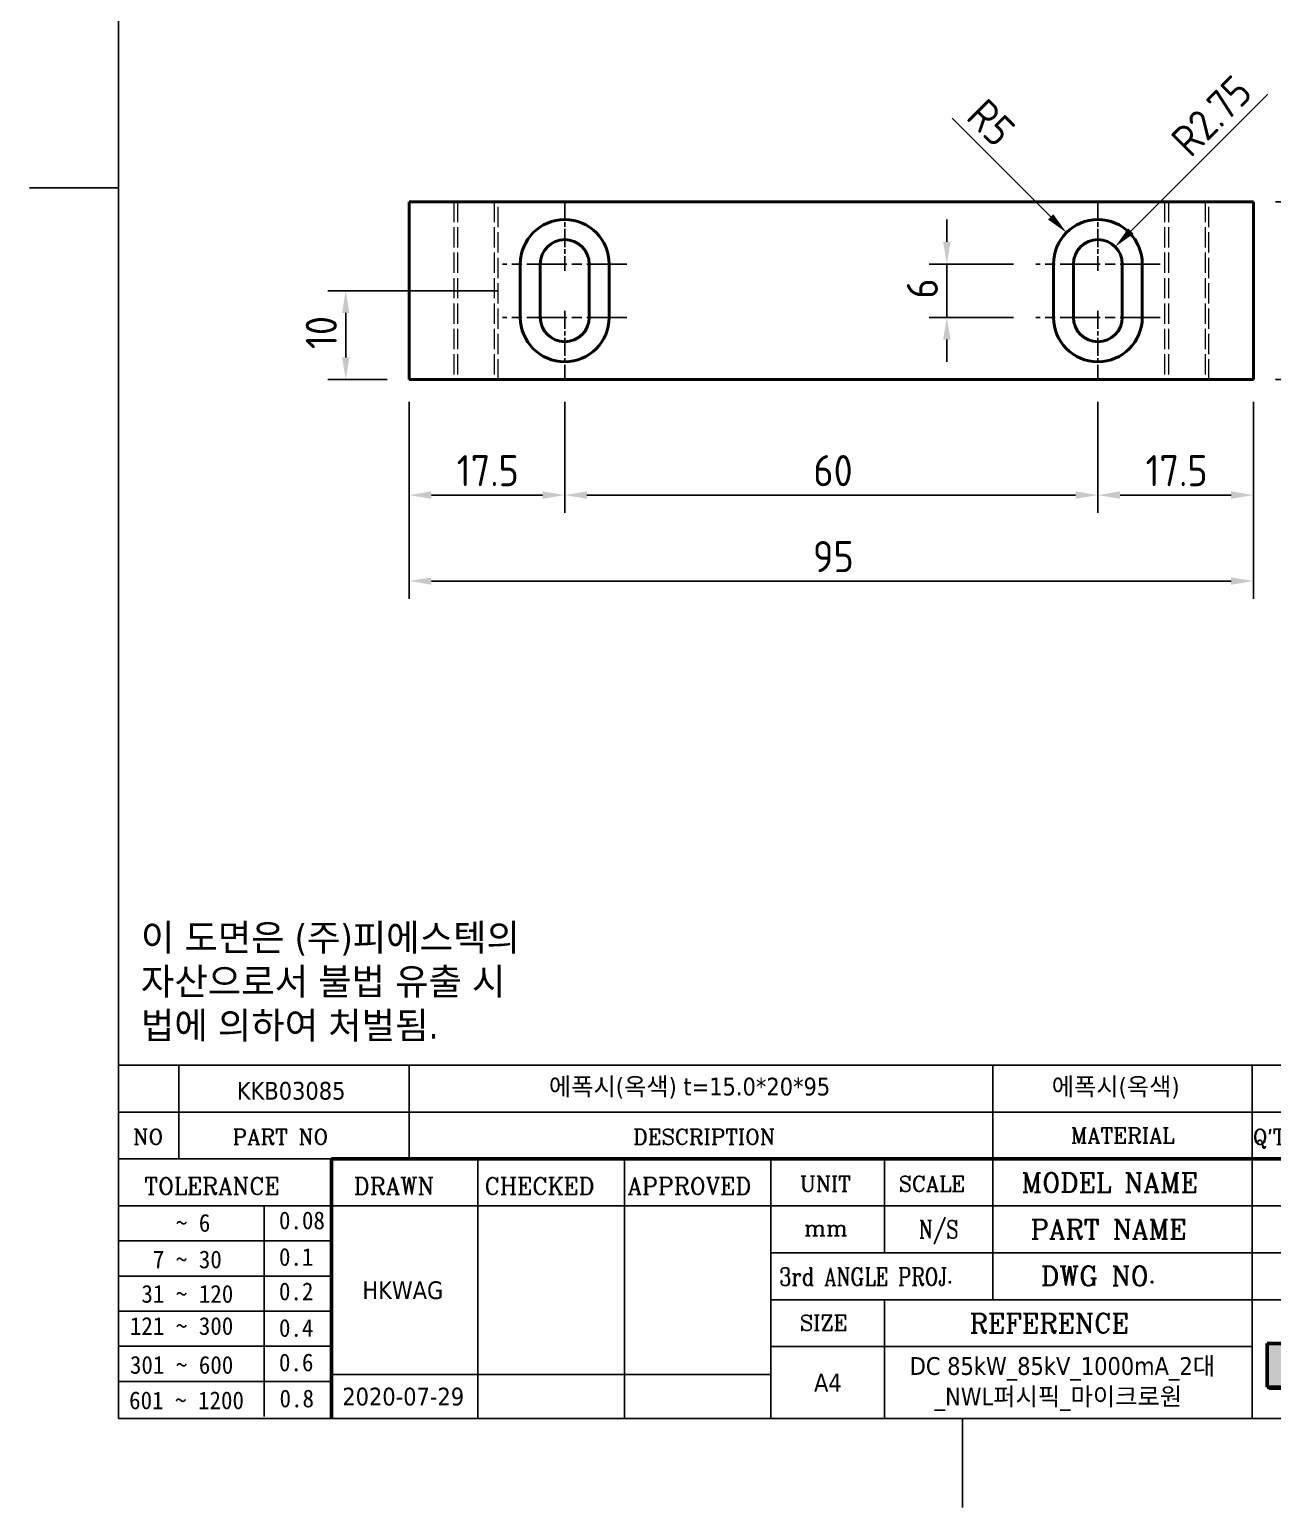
# Model space of a CAD drawing. Header units: millimetres. Extents: x 0 to 210, y 0 to 297.
# Drawn here: x 0 to 139.9, y 0 to 166.3 of the extents above; entities that cross this region are included whole.
import ezdxf
from ezdxf.enums import TextEntityAlignment as Align

# ---------------------------------------------------------------- set-up
doc = ezdxf.new("R2010")
doc.units = ezdxf.units.MM
doc.linetypes.add('CHAIN', pattern=[0.35429999999999995, 0.2362, -0.0295, 0.0591, -0.0295])
doc.linetypes.add('DASHED', pattern=[0.2067, 0.1654, -0.0413])
doc.layers.get('0').update_dxf_attribs({"color": 3, "lineweight": 25})
for name, color, linetype, lineweight in [('가려진 것(ISO)', 2, 'DASHED', 18), ('가시적인 것(ISO)', 3, 'Continuous', 40), ('경계(ISO)', 7, 'Continuous', 25), ('기호(ISO)', 5, 'Continuous', 25), ('제목(ISO)', 5, 'Continuous', 50), ('중심 표식(ISO)', 1, 'Continuous', 25), ('치수(ISO)', 2, 'Continuous', 25)]:
    doc.layers.add(name, color=color, linetype=linetype, lineweight=lineweight)
doc.styles.add('HAN_291', font='')
doc.styles.add('RC_284', font='ROMANC.shx')
doc.styles.add('RC_287', font='ROMANC.shx')
doc.styles.add('RC_292', font='ROMANC.shx')
doc.styles.add('문자 텍스트_PSTEK_POSCO', font='isocp.shx')
doc.styles.add('치수 텍스트_PSTEK_POSCO', font='isocp.shx')
doc.styles.add('텍스트 스타일198', font='tahoma.ttf')
doc.styles.add('텍스트 스타일333', font='ROMANC.shx', dxfattribs={"width": 0.800000011920929})
doc.styles.get('HAN_291').set_extended_font_data('GulimChe')
doc.dimstyles.new('치수_PSTEK_POSCO', dxfattribs={"dimtxt": 3.5, "dimasz": 2.5, "dimexe": 2, "dimexo": 2.5, "dimgap": 1, "dimtad": 1, "dimrnd": 1e-08, "dimdsep": 46, "dimtxsty": '치수 텍스트_PSTEK_POSCO', "dimcen": 0.09, "dimdle": 10, "dimclrd": 7, "dimclre": 7, "dimclrt": 2, "dimadec": 1, "dimazin": 2, "dimtfac": 1, "dimtmove": 0, "dimatfit": 3, "dimfxl": 0, "dimtolj": 1, "dimlwd": -1, "dimlwe": -1, "dimarcsym": 0})

# ---------------------------------------------------------------- blocks, each defined once
blk = doc.blocks.new('경계 Default Border')
at = {"layer": '경계(ISO)', "flags": 128}
for points in [[(10, 10), (10, 287.0000076293945)], [(0, 148.5000038146973), (10, 148.5000038146973)], [(105, 0), (105, 10)]]:
    blk.add_lwpolyline(points, dxfattribs=at)
blk = doc.blocks.new('제목 블록 PSTEK')
h = blk.add_hatch(color=1)
edge = h.paths.add_edge_path(flags=0)
edge.add_line((314.2242174273352, 19.60711530335299), (314.2242174273352, 17.00126995915134))
edge.add_line((314.2242174273352, 17.00126995915134), (314.3485873187598, 17.00126995915134))
edge.add_arc((314.3485873187598, 17.6527312952023), 0.6514613360509371, 270, 360)
edge.add_line((315.0000486548106, 17.6527312952023), (315.0000486548106, 18.95565396730211))
edge.add_arc((314.3485873187598, 18.95565396730212), 0.6514613360508712, 0, 90)
edge.add_line((314.3485873187598, 19.60711530335299), (314.2242174273352, 19.60711530335299))
edge = h.paths.add_edge_path()
edge.add_arc((314.9847713324306, 18.28938669179658), 1.969189947606664, 269.9999999999959, 450)
edge.add_line((314.9847713324306, 20.25857663940318), (311.7664314776902, 20.25857663940324))
edge.add_line((311.7664314776902, 20.25857663940324), (311.7664314776902, 15.3430047401139))
edge.add_line((311.7664314776902, 15.3430047401139), (314.2242174273352, 15.3430047401139))
edge.add_line((314.2242174273352, 15.3430047401139), (314.2242174273352, 16.32019674418991))
edge.add_line((314.2242174273352, 16.32019674418991), (314.9847713324307, 16.32019674418991))
h = blk.add_hatch(color=252)
edge = h.paths.add_edge_path()
edge.add_arc((314.9847713324309, 18.28938669179657), 1.969189947606666, 270, 406.8278729790604)
edge.add_arc((315.1624426058984, 18.1413272972396), 1.969189947606962, -90, 53.560984836317004, ccw=False)
edge.add_line((315.1624426058984, 16.17213734963263), (314.4018887008024, 16.17213734963263))
edge.add_line((314.4018887008024, 16.17213734963263), (314.4018887008024, 15.19494534555726))
edge.add_line((314.4018887008024, 15.19494534555726), (311.9441027511573, 15.19494534555726))
edge.add_line((311.9441027511573, 15.19494534555726), (311.9441027511573, 15.3430047401139))
edge.add_line((311.9441027511573, 15.3430047401139), (314.2242174273352, 15.3430047401139))
edge.add_line((314.2242174273352, 15.3430047401139), (314.2242174273352, 16.32019674418991))
edge.add_line((314.2242174273352, 16.32019674418991), (314.9847713324309, 16.32019674418991))
at = {"color": 180}
for p, q in [((182.475792979055, 11.79100474011392), (182.4757929790549, 51.56524660363496)), ((182.4757929790549, 51.56524660363496), (372.4757929537551, 51.56524660363496)), ((189.2651435055721, 51.56524660363496), (189.2651435055722, 41.00524660363494)), ((215.2152739891528, 41.00524660363494), (215.2152739891528, 51.56524660363496)), ((280.8758854511282, 51.56524660363496), (280.8758854511282, 41.00524660363494)), ((310.0881549537552, 51.56524660363496), (310.0881549537553, 41.00524660363494)), ((182.475792979055, 46.2852466036349), (372.4757929537551, 46.28524660363492)), ((182.475792979055, 41.00524660363493), (206.451475290024, 41.00524660363493)), ((222.9401812389276, 11.79100474011392), (222.9401812389276, 41.00524660363494)), ((239.4288871878316, 11.79100474011392), (239.4288871878316, 41.00524660363494)), ((255.9175931367356, 11.79100474011392), (255.9175931367356, 41.00524660363494)), ((268.6918866058747, 41.00524660363494), (268.6918866058747, 30.44524660363498)), ((280.8758854511282, 41.00524660363494), (280.8758854511282, 25.16524660363502)), ((310.088154953755, 41.00524660363494), (310.088154953755, 11.79100474011392)), ((182.475792979055, 35.72524660363497), (206.451475290024, 35.72524660363497)), ((198.8621818849491, 12.02524660363491), (198.8621818849491, 35.72524660363497)), ((206.451475290024, 35.72524660363497), (372.4757929537551, 35.72524660363497)), ((182.475792979055, 31.77524660363492), (206.451475290024, 31.77524660363492)), ((255.917593136736, 30.44524660363498), (372.4757929537552, 30.44524660363501)), ((182.475792979055, 27.82524660363487), (206.451475290024, 27.82524660363487)), ((255.9175931367359, 25.16524660363502), (372.4757929537552, 25.165246603635)), ((268.6918866058744, 25.16524660363502), (268.6918866058744, 11.79100474011392)), ((182.475792979055, 23.87524660363505), (206.451475290024, 23.87524660363505)), ((182.475792979055, 19.92524660363478), (206.451475290024, 19.92524660363478)), ((255.9175931367359, 19.88524660363481), (310.0881549537553, 19.88524660363481)), ((206.451475290024, 16.74100474011396), (255.9175931367359, 16.74100474011396)), ((182.475792979055, 15.97524660363496), (206.451475290024, 15.97524660363496)), ((182.475792979055, 11.79100474011392), (372.4757929537551, 11.79100474011389))]:
    blk.add_line(p, q, dxfattribs=at)
at = {"color": 7, "lineweight": 50}
for p, q in [((206.4514752900237, 11.79100474011392), (206.4514752900237, 41.00524660363494)), ((206.451475290024, 41.00524660363494), (372.4757929537551, 41.00524660363496))]:
    blk.add_line(p, q, dxfattribs=at)
at = {"color": 7}
for p, q in [((311.7664314776902, 20.25900474011391), (311.7664314776902, 15.34300474011391)), ((314.9847713324309, 20.25857663940324), (311.7664314776902, 20.25857663940324)), ((314.9847713324309, 20.25857663940324), (311.7664314776902, 20.25857663940324)), ((311.7664314776902, 20.25857663940324), (311.7664314776902, 15.3430047401139)), ((311.7664314776902, 15.3430047401139), (314.2242174273352, 15.3430047401139)), ((311.7664314776902, 15.3430047401139), (314.2242174273352, 15.3430047401139)), ((314.2242174273352, 15.3430047401139), (311.9441027511573, 15.3430047401139)), ((311.9441027511573, 15.3430047401139), (311.9441027511573, 15.19494534555726)), ((311.9441027511573, 15.19494534555726), (314.4018887008024, 15.19494534555726))]:
    blk.add_line(p, q, dxfattribs=at)
at = {"color": 1}
for p, q in [((314.9847713324309, 20.25857663940324), (311.7664314776902, 20.25857663940324)), ((311.7664314776902, 20.25857663940324), (311.7664314776902, 15.3430047401139)), ((311.7664314776902, 15.3430047401139), (314.2242174273352, 15.3430047401139))]:
    blk.add_line(p, q, dxfattribs=at)
at = {"layer": '제목(ISO)', "lineweight": 18}
blk.add_line((182.475792979055, 35.72500474011393), (182.475792979055, 11.79100474011392), dxfattribs=at)
at = {"layer": '제목(ISO)'}
for p, q in [((314.9847713324306, 20.25857663940324), (311.7664314776902, 20.25857663940324)), ((311.7664314776902, 20.25857663940324), (311.7664314776902, 15.3430047401139)), ((311.7664314776902, 15.3430047401139), (314.2242174273352, 15.3430047401139)), ((314.2242174273352, 15.3430047401139), (311.9441027511573, 15.3430047401139)), ((311.9441027511573, 15.3430047401139), (311.9441027511573, 15.19494534555726)), ((311.9441027511573, 15.19494534555726), (314.4018887008024, 15.19494534555726))]:
    blk.add_line(p, q, dxfattribs=at)
at = {"color": 2}
for s, height, style, p in [('NO', 1.742399930953979, 'RC_284', (184.135398793432, 42.62317362549192)), ('PART NO', 1.742399930953979, 'RC_284', (195.3359407378685, 42.62317362549192)), ('DESCRIPTION', 1.742399930953979, 'RC_284', (240.4025565652523, 42.62317362549192)), ("Q'TY", 1.742399930953979, 'RC_284', (310.1440786515383, 42.62317362549192)), (' TOLERANCE', 1.899999976158142, 'RC_287', (184.0872874387979, 37.00893196870329)), ('DRAWN', 1.899999976158142, 'RC_287', (208.9766620976279, 37.00893196870329)), ('CHECKED', 1.899999976158142, 'RC_287', (223.6856844514997, 37.00893196870329)), ('APPROVED', 1.899999976158142, 'RC_287', (239.7795453577791, 37.00893196870329)), ('UNIT', 1.742399930953979, 'RC_284', (259.1652673287452, 37.34317362549218)), ('SCALE', 1.742399930953979, 'RC_284', (270.2934779252897, 37.34317362549218)), ('MODEL NAME', 2.178000062704086, 'RC_292', (284.096330289083, 37.25462520371384)), ('0.08', 2.000000029802322, 'HAN_291', (200.5467345600617, 33.09873600004101)), ('    ~ 6', 2.000000029802322, 'HAN_291', (183.7721304966814, 32.8176515608431)), ('mm', 1.742399930953979, 'RC_284', (259.6505418159997, 32.3543089683787)), ('PART NAME', 2.178000062704086, 'RC_292', (285.1416959765849, 32.03045329421792)), ('  7 ~ 30', 2.000000029802322, 'HAN_291', (183.7721304966814, 28.70538114822415)), ('0.1', 2.000000029802322, 'HAN_291', (200.5467345600617, 28.98646558742206)), (' DWG NO.', 2.178000062704086, 'RC_292', (284.8124284083233, 26.75045329421772)), (' 31 ~ 120', 2.000000029802322, 'HAN_291', (183.7721304966814, 24.82628181916237)), ('0.2', 2.000000029802322, 'HAN_291', (200.5467345600617, 25.10736625836028)), ('SIZE', 1.742399930953979, 'RC_284', (259.1652673287452, 21.69497768947366)), ('REFERENCE', 2.178000062704086, 'RC_292', (278.2741065029841, 21.43214925458022)), ('121 ~ 300', 2.000000029802322, 'HAN_291', (183.7721304966814, 21.21401206133254)), ('0.4', 2.000000029802322, 'HAN_291', (200.5467345600617, 20.99509650053045)), ('301 ~ 600', 2.000000029802322, 'HAN_291', (183.7721304966814, 16.83491273227077)), ('0.6', 2.000000029802322, 'HAN_291', (200.5467345600617, 17.11599717146868)), ('0.8', 2.000000029802322, 'HAN_291', (200.6097246063884, 13.05732192299702)), ('601 ~ 1200', 2.000000029802322, 'HAN_291', (183.6802025156883, 12.84759660881125))]:
    blk.add_text(s, height=height, dxfattribs=dict(at, style=style)).set_placement(p)
at = {"color": 2, "style": 'RC_284'}
blk.add_text('MATERIAL', height=1.742399930953979, dxfattribs=at).set_placement((295.4820202024417, 43.64524660363492), align=Align.MIDDLE_CENTER)
at = {"color": 7, "style": '텍스트 스타일333', "width": 0.7999999523162842}
blk.add_text('N/S', height=2.000000029802322, dxfattribs=at).set_placement((274.7838860285014, 33.08524660363496), align=Align.MIDDLE_CENTER)
at = {"color": 2, "style": '텍스트 스타일333', "width": 0.7999999523162842}
blk.add_text('3rd ANGLE PROJ.', height=2.000000029802322, dxfattribs=at).set_placement((256.8430306642954, 26.76148381654429))
at = {"layer": '제목(ISO)', "color": 7, "style": '텍스트 스타일198'}
for tag, p in [('부품_번호_001', (195.8064908440141, 47.68004260673702)), ('설명_001', (230.9267386249492, 48.15254984750509)), ('재질_001', (287.5148121100145, 48.155337874329)), ("3._Q'TY_001", (312.7528515031639, 47.92524658873381)), ('질량\\P3;_001', (350.3046145979153, 48.1643332325385)), ('1._MODEL_NAME_001', (328.2580745257211, 37.52172745615292)), ('제목_001', (337.2223155862142, 32.12933155161866)), ('부품_번호_001', (334.465731097246, 26.8052465951949)), ('설계자_001', (209.9396160013646, 25.23446884679021)), ('프로젝트_001', (271.5336652734571, 16.70626985185461)), ('시트_크기_001', (260.7634369704525, 14.8381256569732)), ('작성_날짜_001', (207.6736656800234, 13.26600473167383)), ('프로젝트_002', (274.335681111747, 13.2823906132031))]:
    blk.add_attdef(tag, p, '', height=2.000000029802322, dxfattribs=at)
for tag, p in [('4._COLOR', (327.6805273250926, 48.92524660363493)), ('점검자', (231.1845342133799, 26.23312567187446)), ('엔지니어링_승인자', (247.673240162284, 26.23312567187446)), ('점검_날짜', (231.1845342133799, 14.26600474011394)), ('엔지니어링_승인_날짜', (247.6732401622839, 14.26600474011394))]:
    blk.add_attdef(tag, text='', height=2.000000029802322, dxfattribs=at).set_placement(p, align=Align.MIDDLE_CENTER)
blk = doc.blocks.new('*D27')
at = {"layer": 'Defpoints', "color": 0}
for p in [(42.73187754484951, 126.9241064697981), (60.23187754484952, 126.9241064697981), (60.23187754484952, 113.9241064697981)]:
    blk.add_point(p, dxfattribs=at)
at = {"layer": '치수(ISO)', "color": 7}
for p, q in [((42.73187754484951, 124.4241064697981), (42.73187754484951, 111.9241064697981)), ((60.23187754484952, 124.4241064697981), (60.23187754484952, 111.9241064697981)), ((45.23187754484951, 113.9241064697981), (57.73187754484952, 113.9241064697981))]:
    blk.add_line(p, q, dxfattribs=at)
for points in [[(45.23187754484951, 114.3407731364648), (45.23187754484951, 113.5074398031314), (42.73187754484951, 113.9241064697981)], [(57.73187754484952, 114.3407731364648), (57.73187754484952, 113.5074398031314), (60.23187754484952, 113.9241064697981)]]:
    blk.add_solid(points, dxfattribs=at)
at = {"layer": '치수(ISO)', "color": 2, "insert": (48.07439017143423, 116.6741064697981), "char_height": 3.5, "attachment_point": 4, "style": '치수 텍스트_PSTEK_POSCO'}
blk.add_mtext('\\A1;17.5', dxfattribs=at)
blk = doc.blocks.new('*D28')
at = {"layer": 'Defpoints', "color": 0}
for p in [(60.23187754484952, 126.9241064697981), (120.2318775448495, 126.9241064697981), (120.2318775448495, 113.9241064697981)]:
    blk.add_point(p, dxfattribs=at)
at = {"layer": '치수(ISO)', "color": 7}
for p, q in [((60.23187754484952, 124.4241064697981), (60.23187754484952, 111.9241064697981)), ((120.2318775448495, 124.4241064697981), (120.2318775448495, 111.9241064697981)), ((62.73187754484952, 113.9241064697981), (117.7318775448495, 113.9241064697981))]:
    blk.add_line(p, q, dxfattribs=at)
for points in [[(62.73187754484952, 114.3407731364648), (62.73187754484952, 113.5074398031314), (60.23187754484952, 113.9241064697981)], [(117.7318775448495, 114.3407731364648), (117.7318775448495, 113.5074398031314), (120.2318775448495, 113.9241064697981)]]:
    blk.add_solid(points, dxfattribs=at)
at = {"layer": '치수(ISO)', "color": 2, "insert": (88.21077518264481, 116.6741064697981), "char_height": 3.5, "attachment_point": 4, "style": '치수 텍스트_PSTEK_POSCO'}
blk.add_mtext('\\A1;60', dxfattribs=at)
blk = doc.blocks.new('*D29')
at = {"layer": 'Defpoints', "color": 0}
for p in [(120.2318775448495, 126.9241064697981), (137.7318775448495, 126.9241064697981), (137.7318775448495, 113.9241064697981)]:
    blk.add_point(p, dxfattribs=at)
at = {"layer": '치수(ISO)', "color": 7}
for p, q in [((120.2318775448495, 124.4241064697981), (120.2318775448495, 111.9241064697981)), ((137.7318775448495, 124.4241064697981), (137.7318775448495, 111.9241064697981)), ((122.7318775448495, 113.9241064697981), (135.2318775448495, 113.9241064697981))]:
    blk.add_line(p, q, dxfattribs=at)
for points in [[(122.7318775448495, 114.3407731364648), (122.7318775448495, 113.5074398031314), (120.2318775448495, 113.9241064697981)], [(135.2318775448495, 114.3407731364648), (135.2318775448495, 113.5074398031314), (137.7318775448495, 113.9241064697981)]]:
    blk.add_solid(points, dxfattribs=at)
at = {"layer": '치수(ISO)', "color": 2, "insert": (125.5943901714342, 116.6741064697981), "char_height": 3.5, "attachment_point": 4, "style": '치수 텍스트_PSTEK_POSCO'}
blk.add_mtext('\\A1;17.5', dxfattribs=at)
blk = doc.blocks.new('*D30')
at = {"layer": 'Defpoints', "color": 0}
for p in [(35.58397667327364, 136.9241064697981), (55.23187754484952, 136.9241064697981), (42.73187754484951, 126.9241064697981)]:
    blk.add_point(p, dxfattribs=at)
at = {"layer": '치수(ISO)', "color": 7}
for p, q in [((52.73187754484952, 136.9241064697981), (33.58397667327364, 136.9241064697981)), ((35.58397667327364, 129.4241064697981), (35.58397667327364, 134.4241064697981)), ((40.23187754484951, 126.9241064697981), (33.58397667327364, 126.9241064697981))]:
    blk.add_line(p, q, dxfattribs=at)
for points in [[(35.16731000660698, 134.4241064697981), (36.0006433399403, 134.4241064697981), (35.58397667327364, 136.9241064697981)], [(35.16731000660698, 129.4241064697981), (36.0006433399403, 129.4241064697981), (35.58397667327364, 126.9241064697981)]]:
    blk.add_solid(points, dxfattribs=at)
at = {"layer": '치수(ISO)', "color": 2, "insert": (32.83397667327362, 130.3477285170422), "char_height": 3.5, "attachment_point": 4, "rotation": 90, "style": '치수 텍스트_PSTEK_POSCO'}
blk.add_mtext('\\A1;10', dxfattribs=at)
blk = doc.blocks.new('*D31')
at = {"layer": 'Defpoints', "color": 0}
for p in [(137.7318775448495, 146.9241064697981), (147.7318775448495, 146.9241064697981), (137.7318775448495, 126.9241064697981)]:
    blk.add_point(p, dxfattribs=at)
at = {"layer": '치수(ISO)', "color": 7}
for p, q in [((140.2318775448495, 146.9241064697981), (149.7318775448495, 146.9241064697981)), ((147.7318775448495, 129.4241064697981), (147.7318775448495, 144.4241064697981)), ((140.2318775448495, 126.9241064697981), (149.7318775448495, 126.9241064697981))]:
    blk.add_line(p, q, dxfattribs=at)
for points in [[(147.3152108781829, 144.4241064697981), (148.1485442115162, 144.4241064697981), (147.7318775448495, 146.9241064697981)], [(147.3152108781829, 129.4241064697981), (148.1485442115162, 129.4241064697981), (147.7318775448495, 126.9241064697981)]]:
    blk.add_solid(points, dxfattribs=at)
at = {"layer": '치수(ISO)', "color": 2, "insert": (144.9815330566605, 134.9532895406642), "char_height": 3.5, "attachment_point": 4, "rotation": 90, "style": '치수 텍스트_PSTEK_POSCO'}
blk.add_mtext('\\A1;20', dxfattribs=at)
blk = doc.blocks.new('*D32')
at = {"layer": 'Defpoints', "color": 0}
for p in [(103.2318775448496, 139.9241064697981), (113.2318775448495, 139.9241064697981), (113.2318775448495, 133.9241064697981)]:
    blk.add_point(p, dxfattribs=at)
at = {"layer": '치수(ISO)', "color": 7}
for p, q in [((103.2318775448496, 142.4241064697981), (103.2318775448496, 144.9241064697981)), ((110.7318775448495, 139.9241064697981), (101.2318775448496, 139.9241064697981)), ((103.2318775448496, 133.9241064697981), (103.2318775448496, 139.9241064697981)), ((110.7318775448495, 133.9241064697981), (101.2318775448496, 133.9241064697981)), ((103.2318775448496, 131.4241064697981), (103.2318775448496, 128.9241064697981))]:
    blk.add_line(p, q, dxfattribs=at)
for points in [[(102.8152108781829, 142.4241064697981), (103.6485442115162, 142.4241064697981), (103.2318775448496, 139.9241064697981)], [(102.8152108781829, 131.4241064697981), (103.6485442115162, 131.4241064697981), (103.2318775448496, 133.9241064697981)]]:
    blk.add_solid(points, dxfattribs=at)
at = {"layer": '치수(ISO)', "color": 2, "insert": (100.4818775448495, 136.0325710367273), "char_height": 3.5, "attachment_point": 4, "rotation": 90, "style": '치수 텍스트_PSTEK_POSCO'}
blk.add_mtext('\\A1;6', dxfattribs=at)
blk = doc.blocks.new('*D33')
at = {"layer": 'Defpoints', "color": 0}
for p in [(116.6963436389162, 143.4596403757302), (120.2318775448495, 139.924106469798)]:
    blk.add_point(p, dxfattribs=at)
at = {"layer": '치수(ISO)', "color": 7}
blk.add_line((103.8346330107075, 156.3213510039349), (114.9285766859496, 145.2274073286963), dxfattribs=at)
blk.add_solid([(115.2232045114439, 145.5220351541907), (114.6339488604553, 144.9327795032019), (116.6963436389162, 143.4596403757302)], dxfattribs=at)
at = {"layer": '치수(ISO)', "color": 2, "insert": (106.4862834401569, 157.5587878710117), "char_height": 3.5, "attachment_point": 4, "rotation": 315.000000000009, "style": '치수 텍스트_PSTEK_POSCO'}
blk.add_mtext('\\A1;R5', dxfattribs=at)
blk = doc.blocks.new('*D34')
at = {"layer": 'Defpoints', "color": 0}
for p in [(122.1764211931128, 141.8686501180608), (120.2318775448495, 139.9241064697981)]:
    blk.add_point(p, dxfattribs=at)
at = {"layer": '치수(ISO)', "color": 7}
blk.add_line((139.3621355632104, 159.0543644881533), (123.9441881460795, 143.6364170710269), dxfattribs=at)
blk.add_solid([(123.6495603205851, 143.9310448965214), (124.2388159715738, 143.3417892455325), (122.1764211931128, 141.8686501180608)], dxfattribs=at)
at = {"layer": '치수(ISO)', "color": 2, "insert": (129.4305950881973, 153.0123984895375), "char_height": 3.5, "attachment_point": 4, "rotation": 44.99999999999166, "style": '치수 텍스트_PSTEK_POSCO'}
blk.add_mtext('\\A1;R2.75', dxfattribs=at)
blk = doc.blocks.new('*D35')
at = {"layer": 'Defpoints', "color": 0}
for p in [(42.73187754484951, 126.9241064697981), (137.7318775448495, 126.9241064697981), (137.7318775448495, 104.2518484377853)]:
    blk.add_point(p, dxfattribs=at)
at = {"layer": '치수(ISO)', "color": 7}
for p, q in [((42.73187754484951, 124.4241064697981), (42.73187754484951, 102.2518484377853)), ((137.7318775448495, 124.4241064697981), (137.7318775448495, 102.2518484377853)), ((45.23187754484951, 104.2518484377853), (135.2318775448495, 104.2518484377853))]:
    blk.add_line(p, q, dxfattribs=at)
for points in [[(45.23187754484951, 104.668515104452), (45.23187754484951, 103.8351817711186), (42.73187754484951, 104.2518484377853)], [(135.2318775448495, 104.668515104452), (135.2318775448495, 103.8351817711186), (137.7318775448495, 104.2518484377853)]]:
    blk.add_solid(points, dxfattribs=at)
at = {"layer": '치수(ISO)', "color": 2, "insert": (88.16190279801893, 107.0018484377853), "char_height": 3.5, "attachment_point": 4, "style": '치수 텍스트_PSTEK_POSCO'}
blk.add_mtext('\\A1;95', dxfattribs=at)

msp = doc.modelspace()

# ---------------------------------------------------------------- linework, layer by layer
at = {"layer": '가려진 것(ISO)', "ltscale": 13.82265567779541}
for p, q in [((47.73187754484952, 146.9241064697981), (47.73187754484952, 126.9241064697981)), ((48.16487754484952, 146.9241064697981), (48.16487754484953, 126.9241064697981)), ((52.29887754484952, 146.9241064697981), (52.29887754484952, 126.9241064697981)), ((52.73187754484952, 126.9241064697981), (52.73187754484952, 146.9241064697981)), ((127.7318775448495, 146.9241064697981), (127.7318775448495, 126.9241064697981)), ((128.1648775448495, 146.9241064697981), (128.1648775448495, 126.9241064697981)), ((132.2988775448495, 146.9241064697981), (132.2988775448495, 126.9241064697981)), ((132.7318775448495, 126.9241064697981), (132.7318775448495, 146.9241064697981))]:
    msp.add_line(p, q, dxfattribs=at)
at = {"layer": '가시적인 것(ISO)'}
for p, q in [((42.73187754484951, 146.9241064697981), (42.73187754484951, 126.9241064697981)), ((137.7318775448495, 146.9241064697981), (42.73187754484951, 146.9241064697981)), ((137.7318775448495, 126.9241064697981), (137.7318775448495, 146.9241064697981)), ((55.23187754484952, 133.9241064697981), (55.23187754484952, 139.9241064697981)), ((57.48187754484952, 133.9241064697981), (57.48187754484952, 139.9241064697981)), ((62.98187754484953, 139.9241064697981), (62.98187754484953, 133.9241064697981)), ((65.23187754484952, 139.9241064697981), (65.23187754484952, 133.9241064697981)), ((115.2318775448495, 133.9241064697981), (115.2318775448495, 139.9241064697981)), ((117.4818775448495, 133.9241064697981), (117.4818775448495, 139.9241064697981)), ((122.9818775448495, 139.9241064697981), (122.9818775448495, 133.9241064697981)), ((125.2318775448495, 139.9241064697981), (125.2318775448495, 133.9241064697981)), ((42.73187754484951, 126.9241064697981), (137.7318775448495, 126.9241064697981))]:
    msp.add_line(p, q, dxfattribs=at)
for centre, radius, start, end in [((60.23187754484952, 139.9241064697981), 5, 0, 180), ((120.2318775448495, 139.9241064697981), 5, 0, 180), ((60.23187754484952, 139.9241064697981), 2.749999999999999, 0, 180), ((120.2318775448495, 139.9241064697981), 2.750000000000004, 0, 180), ((60.23187754484952, 133.9241064697981), 5, 180, 0), ((60.23187754484952, 133.9241064697981), 2.749999999999999, 180, 0), ((120.2318775448495, 133.9241064697981), 5, 180, 0), ((120.2318775448495, 133.9241064697981), 2.750000000000004, 180, 0)]:
    msp.add_arc(centre, radius, start, end, dxfattribs=at)
at = {"layer": '중심 표식(ISO)', "linetype": 'CHAIN', "ltscale": 8.611757278442383}
for p, q in [((60.23187754484952, 146.9241064697981), (60.23187754484952, 139.1741064697981)), ((120.2318775448495, 146.9241064697981), (120.2318775448495, 139.1741064697981)), ((60.23187754484952, 134.6741064697981), (60.23187754484952, 126.9241064697981)), ((120.2318775448495, 134.6741064697981), (120.2318775448495, 126.9241064697981))]:
    msp.add_line(p, q, dxfattribs=at)
at = {"layer": '중심 표식(ISO)', "linetype": 'CHAIN', "ltscale": 19.05165100097656}
for p, q in [((67.23187754484952, 139.9241064697981), (53.23187754484952, 139.9241064697981)), ((127.2318775448495, 139.9241064697981), (113.2318775448495, 139.9241064697981)), ((67.23187754484952, 133.9241064697981), (53.23187754484952, 133.9241064697981)), ((127.2318775448495, 133.9241064697981), (113.2318775448495, 133.9241064697981))]:
    msp.add_line(p, q, dxfattribs=at)

# ---------------------------------------------------------------- block references
msp.add_blockref('경계 Default Border', (0, 0))
ref = msp.add_blockref('제목 블록 PSTEK', (-172.4757929537552, -1.791004740113895))
ref.add_attrib('설계자_001', 'HKWAG', (37.4638230476094, 23.44346410667632), dxfattribs={"layer": '제목(ISO)', "color": 7, "height": 2.000000029802322, "style": '텍스트 스타일198'})
ref.add_attrib('프로젝트_001', 'DC 85kW_85kV_1000mA_2대', (99.05787231970193, 14.91526511174072), dxfattribs={"layer": '제목(ISO)', "color": 7, "height": 2.000000029802322, "style": '텍스트 스타일198'})
ref.add_attrib('시트_크기_001', 'A4', (88.28764401669724, 13.04712091685931), dxfattribs={"layer": '제목(ISO)', "color": 7, "height": 2.000000029802322, "style": '텍스트 스타일198'})
ref.add_attrib('작성_날짜_001', '2020-07-29', (35.19787272626827, 11.47499999155994), dxfattribs={"layer": '제목(ISO)', "color": 7, "height": 2.000000029802322, "style": '텍스트 스타일198'})
ref.add_attrib('재질_001', '에폭시(옥색)', (115.0390191562594, 46.36433313421511), dxfattribs={"layer": '제목(ISO)', "color": 7, "height": 2.000000029802322, "style": '텍스트 스타일198'})
ref.add_attrib('설명_001', '에폭시(옥색) t=15.0*20*95', (58.45094567119403, 46.36154510739119), dxfattribs={"layer": '제목(ISO)', "color": 7, "height": 2.000000029802322, "style": '텍스트 스타일198'})
ref.add_attrib('부품_번호_001', 'KKB03085', (23.33069789025893, 45.88903786662313), dxfattribs={"layer": '제목(ISO)', "color": 7, "height": 2.000000029802322, "style": '텍스트 스타일198'})
ref.add_attrib('프로젝트_002', '_NWL퍼시픽_마이크로원', (101.8598881579918, 11.49138587308921), dxfattribs={"layer": '제목(ISO)', "color": 7, "height": 2.000000029802322, "style": '텍스트 스타일198'})

# ---------------------------------------------------------------- texts
at = {"layer": '기호(ISO)', "color": 7, "insert": (12.5345017592702, 59.03223318725009), "char_height": 3.00000011920929, "width": 60.84077827472761, "attachment_point": 4, "line_spacing_factor": 0.9878842234611511, "style": '문자 텍스트_PSTEK_POSCO'}
msp.add_mtext('{\\fTahoma|b0|i0;\\H3.0000;이 도면은 (주)피에스텍의\\P자산으로서 불법 유출 시 \\P법에 의하여 처벌됨.}', dxfattribs=at)

# ---------------------------------------------------------------- dimensions: what is measured, and where the dimension line sits
at = {"layer": '치수(ISO)', "color": 7}
for center, mpoint, picture, middle in [((120.2318775448495, 139.9241064697981), (122.1764211931128, 141.8686501180608), '*D34', (135.0152055542091, 154.7074344791534)), ((120.2318775448495, 139.924106469798), (116.6963436389162, 143.4596403757302), '*D33', (106.0779203456785, 154.0780636689646))]:
    dim = msp.add_radius_dim(center=center, mpoint=mpoint, dimstyle='치수_PSTEK_POSCO', override={"dimdec": 2, "dimcen": 0, "dimtp": 0, "dimtm": -0, "dimtdec": 2, "dimtofl": 0}, dxfattribs=at)
    dim.commit()
    dim.dimension.update_dxf_attribs({"geometry": picture, "text_midpoint": middle, "dimtype": 164})
for base, p1, p2, angle, override, picture, middle in [((147.7318775448495, 146.9241064697981), (137.7318775448495, 126.9241064697981), (137.7318775448495, 146.9241064697981), 90, {"dimdec": 2, "dimtp": 0, "dimtm": -0, "dimtdec": 2, "dimtofl": 0, "dimatfit": 1}, '*D31', (147.7318775448495, 136.9241064697981)), ((103.2318775448496, 139.9241064697981), (113.2318775448495, 133.9241064697981), (113.2318775448495, 139.9241064697981), 90, {"dimdec": 2, "dimtp": 0, "dimtm": -0, "dimtdec": 2, "dimtofl": 1, "dimatfit": 1}, '*D32', (103.2318775448495, 136.9241064697981)), ((35.58397667327364, 136.9241064697981), (42.73187754484951, 126.9241064697981), (55.23187754484952, 136.9241064697981), 270, {"dimdec": 2, "dimtp": 0, "dimtm": -0, "dimtdec": 2, "dimtofl": 0, "dimatfit": 1}, '*D30', (35.58397667327362, 131.9241064697981)), ((60.23187754484952, 113.9241064697981), (42.73187754484951, 126.9241064697981), (60.23187754484952, 126.9241064697981), 180, {"dimdec": 2, "dimtp": 0, "dimtm": -0, "dimtdec": 2, "dimtofl": 0, "dimatfit": 1}, '*D27', (51.47187754484952, 113.9241064697981)), ((137.7318775448495, 104.2518484377853), (42.73187754484951, 126.9241064697981), (137.7318775448495, 126.9241064697981), 180, {"dimdec": 2, "dimtp": 0, "dimtm": -0, "dimtdec": 2, "dimtofl": 0, "dimatfit": 1}, '*D35', (90.23187754484951, 104.2518484377853)), ((120.2318775448495, 113.9241064697981), (60.23187754484952, 126.9241064697981), (120.2318775448495, 126.9241064697981), 180, {"dimdec": 2, "dimtp": 0, "dimtm": -0, "dimtdec": 2, "dimtofl": 0, "dimatfit": 1}, '*D28', (90.24187754484953, 113.9241064697981)), ((137.7318775448495, 113.9241064697981), (120.2318775448495, 126.9241064697981), (137.7318775448495, 126.9241064697981), 180, {"dimdec": 2, "dimtp": 0, "dimtm": -0, "dimtdec": 2, "dimtofl": 0, "dimatfit": 1}, '*D29', (128.9918775448495, 113.9241064697981))]:
    dim = msp.add_linear_dim(base=base, p1=p1, p2=p2, angle=angle, dimstyle='치수_PSTEK_POSCO', override=override, dxfattribs=at)
    dim.commit()
    dim.dimension.update_dxf_attribs({"geometry": picture, "text_midpoint": middle, "dimtype": 160})

doc.saveas('drawing.dxf')
